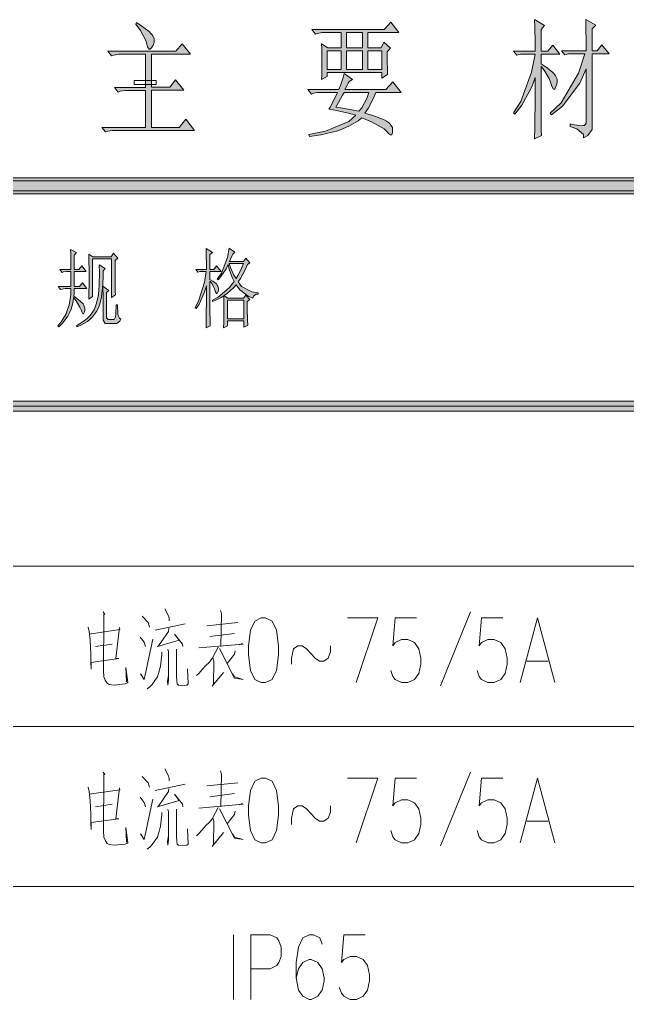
# Model space of a CAD drawing. Header units: millimetres. Extents: x 0 to 586, y 0 to 414.
# Drawn here: x 451.03 to 480.94, y 308.56 to 356.81 of the extents above; entities that cross this region are included whole.
import ezdxf

# ---------------------------------------------------------------- set-up
doc = ezdxf.new("R2010")
doc.units = ezdxf.units.MM

msp = doc.modelspace()

# ---------------------------------------------------------------- hatches: boundary and pattern name
h = msp.add_hatch(color=0)
h.dxf.hatch_style = 2
h.paths.add_polyline_path([(456.783722, 356.658333), (457.051833, 356.485472), (457.404611, 356.220889), (457.489278, 356.125639), (457.573944, 356.033917), (457.658611, 355.854), (457.658611, 355.769333), (457.658611, 355.705833), (457.61275, 355.56825), (457.566889, 355.494167), (457.524556, 355.420083), (457.457528, 355.346), (457.439889, 355.346), (457.401083, 355.346), (457.330528, 355.469472), (457.298778, 355.592944), (457.249389, 355.779917), (456.974222, 356.277333), (456.744917, 356.58425)])
h = msp.add_hatch(color=0)
h.paths.add_polyline_path([(465.409139, 356.312611), (468.97925, 356.312611), (469.29675, 356.683028), (469.691861, 356.164444), (468.164333, 356.164444), (468.164333, 355.420083), (468.8205, 355.420083), (468.958083, 355.691722), (469.275583, 355.395389), (469.116833, 355.222528), (469.116833, 354.834472), (469.127417, 354.277083), (469.138, 354.104222), (468.859306, 353.927833), (468.859306, 354.203), (466.164083, 354.203), (466.164083, 354.001917), (465.885389, 353.85375), (465.895972, 354.090111), (465.906556, 354.545194), (465.906556, 354.760389), (465.906556, 354.979111), (465.895972, 355.405972), (465.885389, 355.617639), (466.202889, 355.420083), (466.855528, 355.420083), (466.855528, 356.164444), (466.005333, 356.164444), (465.906556, 356.164444), (465.698417, 356.125639), (465.589056, 356.086833)])
h.paths.add_polyline_path([(467.113056, 355.271917), (467.113056, 354.351167), (467.906806, 354.351167), (467.906806, 355.271917)])
h.paths.add_polyline_path([(468.164333, 355.271917), (468.164333, 354.351167), (468.859306, 354.351167), (468.859306, 355.271917)])
h.paths.add_polyline_path([(466.164083, 355.271917), (466.164083, 354.351167), (466.855528, 354.351167), (466.855528, 355.271917)])
h.paths.add_polyline_path([(467.113056, 356.164444), (467.113056, 355.420083), (467.906806, 355.420083), (467.906806, 356.164444)])
h = msp.add_hatch(color=0)
h.dxf.hatch_style = 2
h.paths.add_polyline_path([(476.690972, 354.502861), (476.690972, 353.052944), (476.701556, 351.352556), (476.708611, 351.105611), (476.373472, 350.93275), (476.384056, 351.514833), (476.394639, 353.02825), (476.394639, 353.956056), (476.242944, 353.497444), (475.749056, 352.594333), (475.403333, 352.146306), (475.343361, 352.220389), (475.689083, 352.777778), (476.214722, 354.217111), (476.394639, 355.099056), (475.6785, 355.099056), (475.502111, 355.049667), (475.343361, 355.247222), (476.394639, 355.247222), (476.394639, 355.656444), (476.384056, 356.436083), (476.373472, 356.8065), (476.867361, 356.510167), (476.690972, 356.312611), (476.690972, 355.247222), (477.026111, 355.247222), (477.266, 355.543556), (477.622306, 355.099056), (476.690972, 355.099056), (476.690972, 354.626333), (476.937917, 354.464056), (477.258944, 354.217111), (477.333028, 354.132444), (477.410639, 354.04425), (477.484722, 353.871389), (477.484722, 353.783194), (477.484722, 353.747917), (477.460028, 353.627972), (477.435333, 353.546833), (477.410639, 353.469222), (477.364778, 353.388083), (477.343611, 353.388083), (477.304806, 353.388083), (477.216611, 353.53625), (477.167222, 353.684417), (477.086083, 353.906667), (476.849722, 354.315889)])
h = msp.add_hatch(color=0)
h.dxf.hatch_style = 2
h.paths.add_polyline_path([(478.116194, 351.677111), (478.3455, 351.627722), (478.659472, 351.581861), (478.740611, 351.588917), (478.825278, 351.595972), (478.909944, 351.712389), (478.909944, 351.825278), (478.909944, 354.375861), (478.603028, 353.670306), (477.749306, 352.541417), (477.206028, 352.121611), (477.146056, 352.195694), (477.682278, 352.703694), (478.532472, 354.167722), (478.849972, 355.120222), (478.038583, 355.120222), (477.858667, 355.070833), (477.699917, 355.268389), (478.909944, 355.268389), (478.909944, 355.667028), (478.899361, 356.432556), (478.892306, 356.8065), (479.386194, 356.534861), (479.209806, 356.358472), (479.209806, 355.268389), (479.446167, 355.268389), (479.682528, 355.564722), (480.042361, 355.120222), (479.209806, 355.120222), (479.209806, 351.574806), (479.209806, 351.391361), (478.991083, 351.0915), (478.772361, 350.982139), (478.772361, 351.144417), (478.444278, 351.426639), (478.116194, 351.550111)])
h = msp.add_hatch(color=0)
h.dxf.hatch_style = 2
h.paths.add_polyline_path([(455.376139, 355.247222), (458.727528, 355.247222), (459.023861, 355.617639), (459.440139, 355.099056), (457.5175, 355.099056), (457.5175, 353.486861), (458.431194, 353.486861), (458.706361, 353.832583), (459.105, 353.335167), (457.5175, 353.335167), (457.5175, 351.500722), (458.886278, 351.500722), (459.203778, 351.899361), (459.641222, 351.352556), (455.732444, 351.352556), (455.605444, 351.352556), (455.369083, 351.317278), (455.259722, 351.278472), (455.079806, 351.500722), (457.221167, 351.500722), (457.221167, 353.310472), (456.349806, 353.310472), (456.219278, 353.310472), (455.982917, 353.275194), (455.873556, 353.236389), (455.693639, 353.462167), (457.221167, 353.462167), (457.221167, 355.099056), (456.032306, 355.099056), (455.901778, 355.099056), (455.665417, 355.06025), (455.556056, 355.024972)])
h = msp.add_hatch(color=0)
h.paths.add_polyline_path([(466.996639, 354.153611), (467.412917, 353.857278), (467.254167, 353.7585), (467.204778, 353.670306), (467.095417, 353.47275), (467.035444, 353.359861), (469.056861, 353.359861), (469.395528, 353.733806), (469.811806, 353.211694), (468.562972, 353.211694), (468.453611, 352.940056), (468.1855, 352.432056), (468.02675, 352.195694), (468.411278, 352.086333), (468.943972, 351.88525), (469.088611, 351.800583), (469.229722, 351.712389), (469.377889, 351.500722), (469.384944, 351.37725), (469.388472, 351.253778), (469.353194, 351.130306), (469.314389, 351.130306), (469.286167, 351.130306), (469.187389, 351.204389), (469.116833, 351.278472), (468.968667, 351.426639), (468.34425, 351.775889), (467.868, 351.973444), (467.688083, 351.825278), (467.236528, 351.557167), (466.964889, 351.44075), (466.69325, 351.324333), (465.853639, 351.130306), (465.289194, 351.056222), (465.271556, 351.155), (466.082944, 351.317278), (467.233, 351.786472), (467.571667, 352.096917), (467.211833, 352.195694), (466.548611, 352.343861), (466.241694, 352.39325), (466.31225, 352.495556), (466.530972, 352.90125), (466.679139, 353.211694), (465.765444, 353.211694), (465.687833, 353.211694), (465.497333, 353.176417), (465.387972, 353.137611), (465.211583, 353.359861), (466.739111, 353.359861), (466.827306, 353.560944), (466.954306, 353.956056)])
h.paths.add_polyline_path([(466.996639, 353.211694), (466.926083, 353.088222), (466.728528, 352.728389), (466.598, 352.495556), (466.816722, 352.45675), (467.381167, 352.357972), (467.730417, 352.294472), (467.868, 352.467333), (468.114944, 352.925944), (468.224306, 353.211694)])
h = msp.add_hatch(color=0)
h.dxf.hatch_style = 2
h.paths.add_polyline_path([(532.994306, 349.013639), (532.204083, 348.223417), (373.47525, 348.223417), (372.685028, 349.013639)])
h = msp.add_hatch(color=0)
h.dxf.hatch_style = 2
h.paths.add_polyline_path([(373.080139, 348.371583), (373.080139, 348.865472), (532.599194, 348.865472), (532.599194, 348.371583)])
h = msp.add_hatch(color=0)
h.dxf.hatch_style = 2
h.paths.add_polyline_path([(453.538167, 345.492917), (453.827444, 345.330639), (453.721611, 345.214222), (453.721611, 344.501611), (453.947389, 344.501611), (454.092028, 344.685056), (454.303694, 344.402833), (453.721611, 344.402833), (453.721611, 343.662), (453.986194, 343.662), (454.134361, 343.845444), (454.346028, 343.563222), (453.721611, 343.563222), (453.721611, 343.496194), (453.711028, 343.305694), (453.696917, 343.182222), (453.915639, 343.027), (454.159056, 342.811806), (454.187278, 342.751833), (454.211972, 342.695389), (454.240194, 342.596611), (454.240194, 342.554278), (454.240194, 342.504889), (454.226083, 342.42375), (454.211972, 342.388472), (454.197861, 342.356722), (454.173167, 342.324972), (454.159056, 342.324972), (454.137889, 342.324972), (454.0885, 342.42375), (454.053222, 342.522528), (454.000306, 342.653056), (453.816861, 342.952917), (453.682806, 343.115194), (453.668694, 342.917639), (453.569917, 342.547222), (453.48525, 342.374361), (453.400583, 342.197972), (453.136, 341.85225), (452.956083, 341.679389), (452.917278, 341.728778), (453.083083, 341.919278), (453.319444, 342.324972), (453.393528, 342.536639), (453.464083, 342.751833), (453.545222, 343.266889), (453.552278, 343.563222), (453.365306, 343.563222), (453.280639, 343.563222), (453.121889, 343.538528), (453.047806, 343.513833), (452.931389, 343.662), (453.552278, 343.662), (453.552278, 344.402833), (453.446444, 344.402833), (453.35825, 344.402833), (453.1995, 344.378139), (453.128944, 344.353444), (453.009, 344.501611), (453.552278, 344.501611), (453.552278, 344.797944), (453.545222, 345.295361)])
h = msp.add_hatch(color=0)
h.dxf.hatch_style = 2
h.paths.add_polyline_path([(460.399694, 342.554278), (460.399694, 342.437861), (460.403222, 342.025111), (460.410278, 341.728778), (460.212722, 341.63), (460.219778, 342.116833), (460.226833, 343.150472), (460.226833, 343.69375), (460.121, 343.355083), (459.863472, 342.801222), (459.711778, 342.586028), (459.669444, 342.621306), (459.856417, 342.984667), (460.128056, 343.877194), (460.212722, 344.406361), (459.923444, 344.406361), (459.8035, 344.371083), (459.697667, 344.505139), (460.226833, 344.505139), (460.226833, 344.727389), (460.219778, 345.238917), (460.212722, 345.528194), (460.516111, 345.34475), (460.399694, 345.231861), (460.399694, 344.505139), (460.583139, 344.505139), (460.727778, 344.685056), (460.953556, 344.406361), (460.399694, 344.406361), (460.399694, 344.007722), (460.537278, 343.926583), (460.713667, 343.789), (460.748944, 343.736083), (460.784222, 343.683167), (460.8195, 343.580861), (460.8195, 343.527944), (460.8195, 343.496194), (460.805389, 343.425639), (460.78775, 343.390361), (460.770111, 343.351556), (460.748944, 343.316278), (460.720722, 343.316278), (460.667806, 343.404472), (460.636056, 343.496194), (460.590194, 343.63025), (460.47025, 343.845444), (460.399694, 343.926583)])
h = msp.add_hatch(color=0)
h.paths.add_polyline_path([(462.234139, 342.917639), (462.234139, 342.586028), (462.24825, 342.007472), (462.262361, 341.760528), (462.064806, 341.66175), (462.064806, 341.975722), (461.256944, 341.975722), (461.256944, 341.728778), (461.059389, 341.63), (461.0735, 341.901639), (461.077028, 342.684806), (461.0735, 343.199861), (460.953556, 343.12225), (460.681917, 342.984667), (460.530222, 342.917639), (460.516111, 342.984667), (460.808917, 343.132833), (461.341611, 343.594972), (461.588556, 343.908944), (461.489778, 344.099444), (461.341611, 344.51925), (461.29575, 344.752083), (461.189917, 344.536889), (460.939444, 344.155889), (460.794806, 343.990083), (460.756, 344.025361), (460.960611, 344.32875), (461.256944, 345.09075), (461.348667, 345.545833), (461.627361, 345.348278), (461.521528, 345.263611), (461.489778, 345.189528), (461.408639, 345.009611), (461.362778, 344.90025), (462.050694, 344.90025), (462.170639, 345.066056), (462.368194, 344.83675), (462.24825, 344.752083), (462.135361, 344.4875), (461.906056, 344.057111), (461.786111, 343.891306), (461.958972, 343.669056), (462.452861, 343.397417), (462.777417, 343.348028), (462.777417, 343.281), (462.678639, 343.281), (462.544583, 343.189278), (462.512833, 343.097556), (462.28, 343.182222), (461.863722, 343.50325), (461.680278, 343.743139), (461.553278, 343.602028), (461.264, 343.337444), (461.098194, 343.213972), (461.256944, 343.083444), (462.050694, 343.083444), (462.170639, 343.231611), (462.354083, 343.016417)])
h.paths.add_polyline_path([(461.256944, 342.984667), (461.256944, 342.0745), (462.064806, 342.0745), (462.064806, 342.984667)])
h.paths.add_polyline_path([(461.348667, 344.801472), (461.408639, 344.596861), (461.574444, 344.222917), (461.680278, 344.057111), (461.786111, 344.222917), (461.969556, 344.596861), (462.050694, 344.801472)])
h = msp.add_hatch(color=0)
h.dxf.hatch_style = 2
h.paths.add_polyline_path([(455.732444, 344.949639), (455.732444, 344.282889), (455.7395, 343.429167), (455.746556, 343.24925), (455.559583, 343.115194), (455.559583, 345.034306), (454.621194, 345.034306), (454.621194, 343.164583), (454.43775, 343.034056), (454.444806, 343.281), (454.451861, 343.827806), (454.451861, 344.124139), (454.451861, 344.420472), (454.444806, 344.991972), (454.43775, 345.263611), (454.635306, 345.133083), (455.534889, 345.133083), (455.651306, 345.298889), (455.862972, 345.066056)])
h = msp.add_hatch(color=0)
h.dxf.hatch_style = 2
h.paths.add_polyline_path([(454.952806, 344.734444), (455.242083, 344.554528), (455.150361, 344.438111), (455.143306, 344.1065), (455.111556, 343.559694), (455.083333, 343.340972), (455.058639, 343.118722), (454.963389, 342.744778), (454.892833, 342.586028), (454.822278, 342.430806), (454.624722, 342.162694), (454.497722, 342.049806), (454.367194, 341.940444), (454.046167, 341.753472), (453.855667, 341.679389), (453.841556, 341.746417), (453.986194, 341.8205), (454.257833, 342.011), (454.384833, 342.123889), (454.508306, 342.240306), (454.698806, 342.522528), (454.762306, 342.688333), (454.822278, 342.850611), (454.906944, 343.256306), (454.924583, 343.496194), (454.94575, 343.736083), (454.959861, 344.356972)])
h = msp.add_hatch(color=0)
h.dxf.hatch_style = 2
h.paths.add_polyline_path([(455.13625, 342.159167), (455.13625, 343.034056), (455.13625, 343.231611), (455.129194, 343.556167), (455.125667, 343.679639), (455.414944, 343.464444), (455.309111, 343.365667), (455.309111, 342.190917), (455.309111, 342.116833), (455.39025, 342.04275), (455.467861, 342.04275), (455.626611, 342.04275), (455.686583, 342.04275), (455.757139, 342.16975), (455.764194, 342.300278), (455.774778, 342.427278), (455.785361, 342.663639), (455.785361, 342.769472), (455.852389, 342.769472), (455.852389, 342.653056), (455.862972, 342.437861), (455.870028, 342.339083), (455.880611, 342.240306), (455.951167, 342.099194), (456.011139, 342.060389), (455.958222, 341.951028), (455.824167, 341.845194), (455.746556, 341.845194), (455.362028, 341.845194), (455.249139, 341.845194), (455.13625, 342.000417)])
h = msp.add_hatch(color=0)
h.dxf.hatch_style = 2
h.paths.add_polyline_path([(373.080139, 337.527194), (373.080139, 338.021083), (532.599194, 338.021083), (532.599194, 337.527194)])

# ---------------------------------------------------------------- linework, layer by layer
at = {"color": 0, "lineweight": 0}
for points in [[(456.783722, 356.658333), (457.051833, 356.485472), (457.404611, 356.220889), (457.489278, 356.125639), (457.573944, 356.033917), (457.658611, 355.854), (457.658611, 355.769333), (457.658611, 355.705833), (457.61275, 355.56825), (457.566889, 355.494167), (457.524556, 355.420083), (457.457528, 355.346), (457.439889, 355.346), (457.401083, 355.346), (457.330528, 355.469472), (457.298778, 355.592944), (457.249389, 355.779917), (456.974222, 356.277333), (456.744917, 356.58425)], [(465.409139, 356.312611), (468.97925, 356.312611), (469.29675, 356.683028), (469.691861, 356.164444), (468.164333, 356.164444), (468.164333, 355.420083), (468.8205, 355.420083), (468.958083, 355.691722), (469.275583, 355.395389), (469.116833, 355.222528), (469.116833, 354.834472), (469.127417, 354.277083), (469.138, 354.104222), (468.859306, 353.927833), (468.859306, 354.203), (466.164083, 354.203), (466.164083, 354.001917), (465.885389, 353.85375), (465.895972, 354.090111), (465.906556, 354.545194), (465.906556, 354.760389), (465.906556, 354.979111), (465.895972, 355.405972), (465.885389, 355.617639), (466.202889, 355.420083), (466.855528, 355.420083), (466.855528, 356.164444), (466.005333, 356.164444), (465.906556, 356.164444), (465.698417, 356.125639), (465.589056, 356.086833)], [(476.690972, 354.502861), (476.690972, 353.052944), (476.701556, 351.352556), (476.708611, 351.105611), (476.373472, 350.93275), (476.384056, 351.514833), (476.394639, 353.02825), (476.394639, 353.956056), (476.242944, 353.497444), (475.749056, 352.594333), (475.403333, 352.146306), (475.343361, 352.220389), (475.689083, 352.777778), (476.214722, 354.217111), (476.394639, 355.099056), (475.6785, 355.099056), (475.502111, 355.049667), (475.343361, 355.247222), (476.394639, 355.247222), (476.394639, 355.656444), (476.384056, 356.436083), (476.373472, 356.8065), (476.867361, 356.510167), (476.690972, 356.312611), (476.690972, 355.247222), (477.026111, 355.247222), (477.266, 355.543556), (477.622306, 355.099056), (476.690972, 355.099056), (476.690972, 354.626333), (476.937917, 354.464056), (477.258944, 354.217111), (477.333028, 354.132444), (477.410639, 354.04425), (477.484722, 353.871389), (477.484722, 353.783194), (477.484722, 353.747917), (477.460028, 353.627972), (477.435333, 353.546833), (477.410639, 353.469222), (477.364778, 353.388083), (477.343611, 353.388083), (477.304806, 353.388083), (477.216611, 353.53625), (477.167222, 353.684417), (477.086083, 353.906667), (476.849722, 354.315889)], [(478.116194, 351.677111), (478.3455, 351.627722), (478.659472, 351.581861), (478.740611, 351.588917), (478.825278, 351.595972), (478.909944, 351.712389), (478.909944, 351.825278), (478.909944, 354.375861), (478.603028, 353.670306), (477.749306, 352.541417), (477.206028, 352.121611), (477.146056, 352.195694), (477.682278, 352.703694), (478.532472, 354.167722), (478.849972, 355.120222), (478.038583, 355.120222), (477.858667, 355.070833), (477.699917, 355.268389), (478.909944, 355.268389), (478.909944, 355.667028), (478.899361, 356.432556), (478.892306, 356.8065), (479.386194, 356.534861), (479.209806, 356.358472), (479.209806, 355.268389), (479.446167, 355.268389), (479.682528, 355.564722), (480.042361, 355.120222), (479.209806, 355.120222), (479.209806, 351.574806), (479.209806, 351.391361), (478.991083, 351.0915), (478.772361, 350.982139), (478.772361, 351.144417), (478.444278, 351.426639), (478.116194, 351.550111)], [(467.113056, 356.164444), (467.113056, 355.420083), (467.906806, 355.420083), (467.906806, 356.164444)], [(455.376139, 355.247222), (458.727528, 355.247222), (459.023861, 355.617639), (459.440139, 355.099056), (457.5175, 355.099056), (457.5175, 353.486861), (458.431194, 353.486861), (458.706361, 353.832583), (459.105, 353.335167), (457.5175, 353.335167), (457.5175, 351.500722), (458.886278, 351.500722), (459.203778, 351.899361), (459.641222, 351.352556), (455.732444, 351.352556), (455.605444, 351.352556), (455.369083, 351.317278), (455.259722, 351.278472), (455.079806, 351.500722), (457.221167, 351.500722), (457.221167, 353.310472), (456.349806, 353.310472), (456.219278, 353.310472), (455.982917, 353.275194), (455.873556, 353.236389), (455.693639, 353.462167), (457.221167, 353.462167), (457.221167, 355.099056), (456.032306, 355.099056), (455.901778, 355.099056), (455.665417, 355.06025), (455.556056, 355.024972)], [(466.164083, 355.271917), (466.164083, 354.351167), (466.855528, 354.351167), (466.855528, 355.271917)], [(467.113056, 355.271917), (467.113056, 354.351167), (467.906806, 354.351167), (467.906806, 355.271917)], [(468.164333, 355.271917), (468.164333, 354.351167), (468.859306, 354.351167), (468.859306, 355.271917)], [(466.996639, 354.153611), (467.412917, 353.857278), (467.254167, 353.7585), (467.204778, 353.670306), (467.095417, 353.47275), (467.035444, 353.359861), (469.056861, 353.359861), (469.395528, 353.733806), (469.811806, 353.211694), (468.562972, 353.211694), (468.453611, 352.940056), (468.1855, 352.432056), (468.02675, 352.195694), (468.411278, 352.086333), (468.943972, 351.88525), (469.088611, 351.800583), (469.229722, 351.712389), (469.377889, 351.500722), (469.384944, 351.37725), (469.388472, 351.253778), (469.353194, 351.130306), (469.314389, 351.130306), (469.286167, 351.130306), (469.187389, 351.204389), (469.116833, 351.278472), (468.968667, 351.426639), (468.34425, 351.775889), (467.868, 351.973444), (467.688083, 351.825278), (467.236528, 351.557167), (466.964889, 351.44075), (466.69325, 351.324333), (465.853639, 351.130306), (465.289194, 351.056222), (465.271556, 351.155), (466.082944, 351.317278), (467.233, 351.786472), (467.571667, 352.096917), (467.211833, 352.195694), (466.548611, 352.343861), (466.241694, 352.39325), (466.31225, 352.495556), (466.530972, 352.90125), (466.679139, 353.211694), (465.765444, 353.211694), (465.687833, 353.211694), (465.497333, 353.176417), (465.387972, 353.137611), (465.211583, 353.359861), (466.739111, 353.359861), (466.827306, 353.560944), (466.954306, 353.956056)], [(457.753861, 353.804361), (456.667306, 353.804361), (456.667306, 353.606806), (457.753861, 353.606806)], [(466.996639, 353.211694), (466.926083, 353.088222), (466.728528, 352.728389), (466.598, 352.495556), (466.816722, 352.45675), (467.381167, 352.357972), (467.730417, 352.294472), (467.868, 352.467333), (468.114944, 352.925944), (468.224306, 353.211694)], [(532.994306, 349.013639), (532.204083, 348.223417), (373.47525, 348.223417), (372.685028, 349.013639)], [(373.080139, 348.371583), (373.080139, 348.865472), (532.599194, 348.865472), (532.599194, 348.371583)], [(453.538167, 345.492917), (453.827444, 345.330639), (453.721611, 345.214222), (453.721611, 344.501611), (453.947389, 344.501611), (454.092028, 344.685056), (454.303694, 344.402833), (453.721611, 344.402833), (453.721611, 343.662), (453.986194, 343.662), (454.134361, 343.845444), (454.346028, 343.563222), (453.721611, 343.563222), (453.721611, 343.496194), (453.711028, 343.305694), (453.696917, 343.182222), (453.915639, 343.027), (454.159056, 342.811806), (454.187278, 342.751833), (454.211972, 342.695389), (454.240194, 342.596611), (454.240194, 342.554278), (454.240194, 342.504889), (454.226083, 342.42375), (454.211972, 342.388472), (454.197861, 342.356722), (454.173167, 342.324972), (454.159056, 342.324972), (454.137889, 342.324972), (454.0885, 342.42375), (454.053222, 342.522528), (454.000306, 342.653056), (453.816861, 342.952917), (453.682806, 343.115194), (453.668694, 342.917639), (453.569917, 342.547222), (453.48525, 342.374361), (453.400583, 342.197972), (453.136, 341.85225), (452.956083, 341.679389), (452.917278, 341.728778), (453.083083, 341.919278), (453.319444, 342.324972), (453.393528, 342.536639), (453.464083, 342.751833), (453.545222, 343.266889), (453.552278, 343.563222), (453.365306, 343.563222), (453.280639, 343.563222), (453.121889, 343.538528), (453.047806, 343.513833), (452.931389, 343.662), (453.552278, 343.662), (453.552278, 344.402833), (453.446444, 344.402833), (453.35825, 344.402833), (453.1995, 344.378139), (453.128944, 344.353444), (453.009, 344.501611), (453.552278, 344.501611), (453.552278, 344.797944), (453.545222, 345.295361)], [(460.399694, 342.554278), (460.399694, 342.437861), (460.403222, 342.025111), (460.410278, 341.728778), (460.212722, 341.63), (460.219778, 342.116833), (460.226833, 343.150472), (460.226833, 343.69375), (460.121, 343.355083), (459.863472, 342.801222), (459.711778, 342.586028), (459.669444, 342.621306), (459.856417, 342.984667), (460.128056, 343.877194), (460.212722, 344.406361), (459.923444, 344.406361), (459.8035, 344.371083), (459.697667, 344.505139), (460.226833, 344.505139), (460.226833, 344.727389), (460.219778, 345.238917), (460.212722, 345.528194), (460.516111, 345.34475), (460.399694, 345.231861), (460.399694, 344.505139), (460.583139, 344.505139), (460.727778, 344.685056), (460.953556, 344.406361), (460.399694, 344.406361), (460.399694, 344.007722), (460.537278, 343.926583), (460.713667, 343.789), (460.748944, 343.736083), (460.784222, 343.683167), (460.8195, 343.580861), (460.8195, 343.527944), (460.8195, 343.496194), (460.805389, 343.425639), (460.78775, 343.390361), (460.770111, 343.351556), (460.748944, 343.316278), (460.720722, 343.316278), (460.667806, 343.404472), (460.636056, 343.496194), (460.590194, 343.63025), (460.47025, 343.845444), (460.399694, 343.926583)], [(462.234139, 342.917639), (462.234139, 342.586028), (462.24825, 342.007472), (462.262361, 341.760528), (462.064806, 341.66175), (462.064806, 341.975722), (461.256944, 341.975722), (461.256944, 341.728778), (461.059389, 341.63), (461.0735, 341.901639), (461.077028, 342.684806), (461.0735, 343.199861), (460.953556, 343.12225), (460.681917, 342.984667), (460.530222, 342.917639), (460.516111, 342.984667), (460.808917, 343.132833), (461.341611, 343.594972), (461.588556, 343.908944), (461.489778, 344.099444), (461.341611, 344.51925), (461.29575, 344.752083), (461.189917, 344.536889), (460.939444, 344.155889), (460.794806, 343.990083), (460.756, 344.025361), (460.960611, 344.32875), (461.256944, 345.09075), (461.348667, 345.545833), (461.627361, 345.348278), (461.521528, 345.263611), (461.489778, 345.189528), (461.408639, 345.009611), (461.362778, 344.90025), (462.050694, 344.90025), (462.170639, 345.066056), (462.368194, 344.83675), (462.24825, 344.752083), (462.135361, 344.4875), (461.906056, 344.057111), (461.786111, 343.891306), (461.958972, 343.669056), (462.452861, 343.397417), (462.777417, 343.348028), (462.777417, 343.281), (462.678639, 343.281), (462.544583, 343.189278), (462.512833, 343.097556), (462.28, 343.182222), (461.863722, 343.50325), (461.680278, 343.743139), (461.553278, 343.602028), (461.264, 343.337444), (461.098194, 343.213972), (461.256944, 343.083444), (462.050694, 343.083444), (462.170639, 343.231611), (462.354083, 343.016417)], [(455.732444, 344.949639), (455.732444, 344.282889), (455.7395, 343.429167), (455.746556, 343.24925), (455.559583, 343.115194), (455.559583, 345.034306), (454.621194, 345.034306), (454.621194, 343.164583), (454.43775, 343.034056), (454.444806, 343.281), (454.451861, 343.827806), (454.451861, 344.124139), (454.451861, 344.420472), (454.444806, 344.991972), (454.43775, 345.263611), (454.635306, 345.133083), (455.534889, 345.133083), (455.651306, 345.298889), (455.862972, 345.066056)], [(454.952806, 344.734444), (455.242083, 344.554528), (455.150361, 344.438111), (455.143306, 344.1065), (455.111556, 343.559694), (455.083333, 343.340972), (455.058639, 343.118722), (454.963389, 342.744778), (454.892833, 342.586028), (454.822278, 342.430806), (454.624722, 342.162694), (454.497722, 342.049806), (454.367194, 341.940444), (454.046167, 341.753472), (453.855667, 341.679389), (453.841556, 341.746417), (453.986194, 341.8205), (454.257833, 342.011), (454.384833, 342.123889), (454.508306, 342.240306), (454.698806, 342.522528), (454.762306, 342.688333), (454.822278, 342.850611), (454.906944, 343.256306), (454.924583, 343.496194), (454.94575, 343.736083), (454.959861, 344.356972)], [(461.348667, 344.801472), (461.408639, 344.596861), (461.574444, 344.222917), (461.680278, 344.057111), (461.786111, 344.222917), (461.969556, 344.596861), (462.050694, 344.801472)], [(455.13625, 342.159167), (455.13625, 343.034056), (455.13625, 343.231611), (455.129194, 343.556167), (455.125667, 343.679639), (455.414944, 343.464444), (455.309111, 343.365667), (455.309111, 342.190917), (455.309111, 342.116833), (455.39025, 342.04275), (455.467861, 342.04275), (455.626611, 342.04275), (455.686583, 342.04275), (455.757139, 342.16975), (455.764194, 342.300278), (455.774778, 342.427278), (455.785361, 342.663639), (455.785361, 342.769472), (455.852389, 342.769472), (455.852389, 342.653056), (455.862972, 342.437861), (455.870028, 342.339083), (455.880611, 342.240306), (455.951167, 342.099194), (456.011139, 342.060389), (455.958222, 341.951028), (455.824167, 341.845194), (455.746556, 341.845194), (455.362028, 341.845194), (455.249139, 341.845194), (455.13625, 342.000417)], [(461.256944, 342.984667), (461.256944, 342.0745), (462.064806, 342.0745), (462.064806, 342.984667)], [(373.080139, 337.527194), (373.080139, 338.021083), (532.599194, 338.021083), (532.599194, 337.527194)], [(462.925583, 327.3425), (462.608083, 327.190806), (462.392889, 326.735722), (462.287056, 325.97725), (462.287056, 325.522167), (462.392889, 324.763694), (462.608083, 324.308611), (462.925583, 324.156917), (463.13725, 324.156917), (463.45475, 324.308611), (463.666417, 324.763694), (463.775778, 325.522167), (463.775778, 325.97725), (463.666417, 326.735722), (463.45475, 327.190806), (463.13725, 327.3425)], [(462.925583, 319.454389), (462.608083, 319.302694), (462.392889, 318.847611), (462.287056, 318.089139), (462.287056, 317.634056), (462.392889, 316.875583), (462.608083, 316.4205), (462.925583, 316.268806), (463.13725, 316.268806), (463.45475, 316.4205), (463.666417, 316.875583), (463.775778, 317.634056), (463.775778, 318.089139), (463.666417, 318.847611), (463.45475, 319.302694), (463.13725, 319.454389)]]:
    msp.add_lwpolyline(points, close=True, dxfattribs=at)
for points in [[(373.080139, 337.774139), (532.599194, 337.774139)], [(373.080139, 329.886028), (532.599194, 329.886028)], [(455.13625, 327.642361), (455.224444, 327.515361), (455.178583, 327.547111), (455.178583, 326.80275), (455.157417, 325.34225), (455.157417, 324.753111), (455.178583, 324.442667), (455.245611, 324.287444), (455.333806, 324.132222), (455.439639, 324.068722), (455.679528, 324.036972), (456.222806, 324.100472), (456.311, 324.132222), (456.353333, 324.163972), (456.265139, 324.908333), (456.289833, 324.195722)], [(458.180722, 327.797583), (458.353583, 327.455389), (458.395917, 327.331917), (458.395917, 327.204917)], [(460.918278, 327.702333), (460.960611, 327.547111), (460.939444, 325.931389)], [(473.223167, 327.645889), (471.737972, 324.005222)], [(457.069472, 327.423639), (457.355222, 327.113194), (457.418722, 326.894472)], [(460.244472, 326.957972), (461.764944, 327.113194)], [(467.173028, 327.3425), (468.658222, 327.3425), (467.596361, 324.156917)], [(470.570278, 327.3425), (469.508417, 327.3425), (469.402583, 325.97725), (469.508417, 326.128944), (469.825917, 326.280639), (470.143417, 326.280639), (470.464444, 326.128944), (470.676111, 325.825556), (470.781944, 325.370472), (470.781944, 325.067083), (470.676111, 324.612), (470.464444, 324.308611), (470.143417, 324.156917), (469.825917, 324.156917), (469.508417, 324.308611), (469.402583, 324.460306), (469.29675, 324.763694)], [(474.817722, 327.3425), (473.755861, 327.3425), (473.650028, 325.97725), (473.755861, 326.128944), (474.073361, 326.280639), (474.390861, 326.280639), (474.711889, 326.128944), (474.923556, 325.825556), (475.029389, 325.370472), (475.029389, 325.067083), (474.923556, 324.612), (474.711889, 324.308611), (474.390861, 324.156917), (474.073361, 324.156917), (473.755861, 324.308611), (473.650028, 324.460306), (473.544194, 324.763694)], [(475.664389, 324.156917), (476.514583, 327.3425), (477.364778, 324.156917)], [(454.398944, 326.894472), (454.462444, 326.679278), (454.504778, 326.241833), (454.529472, 325.560972), (454.529472, 325.497472), (454.550639, 324.816611), (454.529472, 325.155278), (455.919417, 325.34225), (455.767722, 325.34225), (455.940583, 326.86625), (455.96175, 326.771), (454.462444, 326.552278)], [(457.700944, 326.73925), (459.179083, 327.049694)], [(458.37475, 326.8345), (458.353583, 326.679278), (457.873806, 325.963139), (457.810306, 325.931389), (458.875694, 326.241833), (458.656972, 326.552278), (459.048556, 326.058389), (459.069722, 325.931389)], [(456.963639, 326.397056), (457.157667, 326.150111), (457.224694, 325.931389)], [(456.984806, 324.597889), (457.157667, 324.319194), (457.591583, 326.305333)], [(460.396167, 326.428806), (461.61325, 326.584028)], [(454.765833, 325.931389), (455.591333, 326.058389)], [(458.332417, 325.807917), (458.353583, 325.684444), (458.353583, 324.319194), (458.332417, 324.036972), (458.31125, 324.223944), (458.353583, 324.506167)], [(458.745167, 325.807917), (458.745167, 324.474417), (458.766333, 324.223944), (458.7875, 324.100472), (458.854528, 324.036972), (459.027389, 324.00875), (459.267278, 324.036972), (459.330778, 324.100472), (459.288444, 324.844833)], [(460.808917, 325.903167), (460.678389, 325.652694), (460.505528, 325.34225), (460.463194, 325.282278), (460.353833, 325.155278), (460.202139, 325.000056), (460.004583, 324.784861), (459.874056, 324.629639), (459.743528, 324.506167)], [(459.852889, 325.871417), (462.026, 326.058389), (461.9625, 326.086611), (461.853139, 326.026639)], [(460.875944, 325.839667), (461.61325, 324.379167), (462.026, 324.319194), (461.61325, 324.442667), (461.503889, 324.597889)], [(461.634417, 325.716194), (461.61325, 325.560972), (461.242833, 325.095306)], [(464.410778, 325.067083), (464.410778, 325.370472), (464.516611, 325.825556), (464.728278, 325.97725), (464.943472, 325.97725), (465.155139, 325.825556), (465.578472, 325.370472), (465.790139, 325.218778), (466.005333, 325.218778), (466.217, 325.370472), (466.322833, 325.673861), (466.322833, 325.97725)], [(458.029028, 325.652694), (458.029028, 325.529222), (458.004333, 325.250528), (457.962, 324.971833), (457.8985, 324.721361), (457.810306, 324.442667), (457.679778, 324.255694), (457.54925, 324.068722), (457.439889, 323.94525), (457.309361, 323.853528)], [(460.547861, 325.374), (460.593722, 325.218778), (460.569028, 324.068722), (460.505528, 323.977), (461.069972, 324.661389)], [(475.985417, 325.218778), (477.047278, 325.218778)], [(373.080139, 321.997917), (532.599194, 321.997917)], [(458.180722, 319.909472), (458.353583, 319.567278), (458.395917, 319.443806), (458.395917, 319.320333)], [(455.13625, 319.75425), (455.224444, 319.630778), (455.178583, 319.659), (455.178583, 318.914639), (455.157417, 317.454139), (455.157417, 316.865), (455.178583, 316.554556), (455.245611, 316.399333), (455.333806, 316.244111), (455.439639, 316.184139), (455.679528, 316.152389), (456.222806, 316.212361), (456.311, 316.244111), (456.353333, 316.275861), (456.265139, 317.020222), (456.289833, 316.307611)], [(457.069472, 319.535528), (457.355222, 319.225083), (457.418722, 319.009889)], [(460.918278, 319.814222), (460.960611, 319.659), (460.939444, 318.046806)], [(467.173028, 319.454389), (468.658222, 319.454389), (467.596361, 316.268806)], [(470.570278, 319.454389), (469.508417, 319.454389), (469.402583, 318.089139), (469.508417, 318.240833), (469.825917, 318.392528), (470.143417, 318.392528), (470.464444, 318.240833), (470.676111, 317.937444), (470.781944, 317.482361), (470.781944, 317.178972), (470.676111, 316.723889), (470.464444, 316.4205), (470.143417, 316.268806), (469.825917, 316.268806), (469.508417, 316.4205), (469.402583, 316.572194), (469.29675, 316.875583)], [(473.223167, 319.757778), (471.737972, 316.117111)], [(474.817722, 319.454389), (473.755861, 319.454389), (473.650028, 318.089139), (473.755861, 318.240833), (474.073361, 318.392528), (474.390861, 318.392528), (474.711889, 318.240833), (474.923556, 317.937444), (475.029389, 317.482361), (475.029389, 317.178972), (474.923556, 316.723889), (474.711889, 316.4205), (474.390861, 316.268806), (474.073361, 316.268806), (473.755861, 316.4205), (473.650028, 316.572194), (473.544194, 316.875583)], [(475.664389, 316.268806), (476.514583, 319.454389), (477.364778, 316.268806)], [(454.398944, 319.009889), (454.462444, 318.791167), (454.504778, 318.35725), (454.529472, 317.672861), (454.529472, 317.609361), (454.550639, 316.9285), (454.529472, 317.270694), (455.919417, 317.454139), (455.767722, 317.454139), (455.940583, 318.978139), (455.96175, 318.882889), (454.462444, 318.667694)], [(457.700944, 318.854667), (459.179083, 319.165111)], [(458.37475, 318.946389), (458.353583, 318.791167), (457.873806, 318.075028), (457.810306, 318.046806), (458.875694, 318.35725), (458.656972, 318.667694), (459.048556, 318.170278), (459.069722, 318.046806)], [(460.244472, 319.069861), (461.764944, 319.225083)], [(456.963639, 318.512472), (457.157667, 318.262), (457.224694, 318.046806)], [(460.396167, 318.540694), (461.61325, 318.699444)], [(454.765833, 318.046806), (455.591333, 318.170278)], [(456.984806, 316.709778), (457.157667, 316.431083), (457.591583, 318.417222)], [(460.808917, 318.015056), (460.678389, 317.764583), (460.505528, 317.454139), (460.463194, 317.394167), (460.353833, 317.270694), (460.202139, 317.115472), (460.004583, 316.89675), (459.874056, 316.741528), (459.743528, 316.618056)], [(459.852889, 317.983306), (462.026, 318.170278), (461.9625, 318.202028), (461.853139, 318.138528)], [(460.875944, 317.951556), (461.61325, 316.494583), (462.026, 316.431083), (461.61325, 316.554556), (461.503889, 316.709778)], [(464.410778, 317.178972), (464.410778, 317.482361), (464.516611, 317.937444), (464.728278, 318.089139), (464.943472, 318.089139), (465.155139, 317.937444), (465.578472, 317.482361), (465.790139, 317.330667), (466.005333, 317.330667), (466.217, 317.482361), (466.322833, 317.78575), (466.322833, 318.089139)], [(458.029028, 317.764583), (458.029028, 317.641111), (458.004333, 317.362417), (457.962, 317.083722), (457.8985, 316.83325), (457.810306, 316.554556), (457.679778, 316.367583), (457.54925, 316.184139), (457.439889, 316.057139), (457.309361, 315.965417)], [(458.332417, 317.919806), (458.353583, 317.796333), (458.353583, 316.431083), (458.332417, 316.152389), (458.31125, 316.339361), (458.353583, 316.618056)], [(458.745167, 317.919806), (458.745167, 316.586306), (458.766333, 316.339361), (458.7875, 316.212361), (458.854528, 316.152389), (459.027389, 316.120639), (459.267278, 316.152389), (459.330778, 316.212361), (459.288444, 316.96025)], [(460.547861, 317.485889), (460.593722, 317.330667), (460.569028, 316.184139), (460.505528, 316.088889), (461.069972, 316.773278)], [(461.634417, 317.828083), (461.61325, 317.672861), (461.242833, 317.207194)], [(475.985417, 317.330667), (477.047278, 317.330667)], [(373.080139, 314.113333), (532.599194, 314.113333)], [(461.563861, 308.560611), (461.563861, 311.742667)], [(462.410528, 308.560611), (462.410528, 311.742667), (463.366556, 311.742667), (463.687583, 311.590972), (463.793417, 311.439278), (463.89925, 311.135889), (463.89925, 310.680806), (463.793417, 310.377417), (463.687583, 310.225722), (463.366556, 310.074028), (462.410528, 310.074028)], [(465.917139, 311.287583), (465.811306, 311.590972), (465.490278, 311.742667), (465.278611, 311.742667), (464.961111, 311.590972), (464.749444, 311.135889), (464.640083, 310.377417), (464.640083, 309.622472), (464.749444, 309.015694), (464.961111, 308.712306), (465.278611, 308.560611), (465.384444, 308.560611), (465.701944, 308.712306), (465.917139, 309.015694), (466.022972, 309.470778), (466.022972, 309.622472), (465.917139, 310.074028), (465.701944, 310.377417), (465.384444, 310.529111), (465.278611, 310.529111), (464.961111, 310.377417), (464.749444, 310.074028), (464.640083, 309.622472)], [(468.040861, 311.742667), (466.979, 311.742667), (466.869639, 310.377417), (466.979, 310.529111), (467.2965, 310.680806), (467.614, 310.680806), (467.9315, 310.529111), (468.146694, 310.225722), (468.252528, 309.774167), (468.252528, 309.470778), (468.146694, 309.015694), (467.9315, 308.712306), (467.614, 308.560611), (467.2965, 308.560611), (466.979, 308.712306), (466.869639, 308.864), (466.763806, 309.167389)]]:
    msp.add_lwpolyline(points, dxfattribs=at)

doc.saveas('drawing.dxf')
